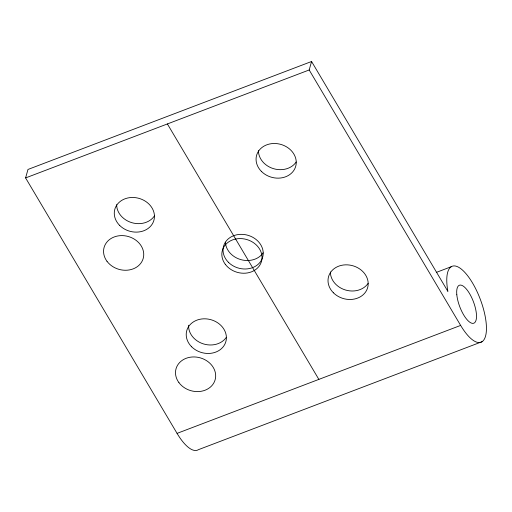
<?xml version="1.0" encoding="UTF-8"?>
<svg xmlns="http://www.w3.org/2000/svg" width="512" height="512" viewBox="0 0 512 512"><rect width="100%" height="100%" fill="white"/><g stroke="black" fill="none" stroke-linecap="round" stroke-linejoin="round"><path stroke-width="0.77" d="M25.6 177.926L27.981 169.453L311.571 61.498L447.885 291.398A40.627 14.554 69.2 0 1 464.147 271.68A40.627 14.554 69.2 0 1 486.368 330.918A40.627 14.554 69.2 0 1 460.646 325.414L177.062 433.37L25.6 177.926L309.184 69.971L311.571 61.498M436.269 272.422L451.194 266.739M482.016 341.715L198.426 449.67A40.627 14.554 69.2 0 1 177.062 433.37M309.184 69.971L460.646 325.414M167.392 123.949L318.854 379.392M226.31 337.331A20.314 17.075 15.7 0 1 203.238 343.846A20.314 17.075 15.7 0 1 188.621 325.261M154.368 215.994A20.314 17.075 15.7 0 1 131.686 222.637A20.314 17.075 15.7 0 1 116.653 204.621M263.13 252.864A20.314 17.075 15.7 0 1 240.845 259.622A20.314 17.075 15.7 0 1 225.421 242.195M368.102 283.354A20.314 17.075 15.7 0 1 345.427 289.99A20.314 17.075 15.7 0 1 330.387 271.981M296.16 162.016A20.314 17.075 15.7 0 1 273.478 168.659A20.314 17.075 15.7 0 1 258.445 150.643M228.454 262.323A20.314 17.075 15.7 0 0 262.349 258.189A20.314 17.075 15.7 0 0 238.566 234.502A20.314 17.075 15.7 0 0 228.454 262.323M119.693 225.446A20.314 17.075 15.7 0 0 153.587 221.318A20.314 17.075 15.7 0 0 129.805 197.632A20.314 17.075 15.7 0 0 119.693 225.446M191.635 346.784A20.314 17.075 15.7 0 0 225.536 342.65A20.314 17.075 15.7 0 0 201.747 318.97A20.314 17.075 15.7 0 0 191.635 346.784M456.813 294.758A20.314 7.277 69.2 0 0 472.896 323.386A20.314 7.277 69.2 0 0 470.099 294.534A20.314 7.277 69.2 0 0 456.813 294.758M261.485 171.469A20.314 17.075 15.7 0 0 295.386 167.341A20.314 17.075 15.7 0 0 271.597 143.654A20.314 17.075 15.7 0 0 261.485 171.469M333.427 292.806A20.314 17.075 15.7 0 0 367.328 288.672A20.314 17.075 15.7 0 0 343.546 264.992A20.314 17.075 15.7 0 0 333.427 292.806M225.293 264.288A20.314 17.075 15.7 0 0 260.013 264.858A20.314 17.075 15.7 0 0 240.493 238.579A20.314 17.075 15.7 0 0 225.293 264.288M107.008 261.312A20.314 17.075 15.7 0 0 141.722 261.888A20.314 17.075 15.7 0 0 122.202 235.603A20.314 17.075 15.7 0 0 107.008 261.312M178.95 382.65A20.314 17.075 15.7 0 0 213.664 383.219A20.314 17.075 15.7 0 0 194.15 356.941A20.314 17.075 15.7 0 0 178.95 382.65"/></g></svg>
